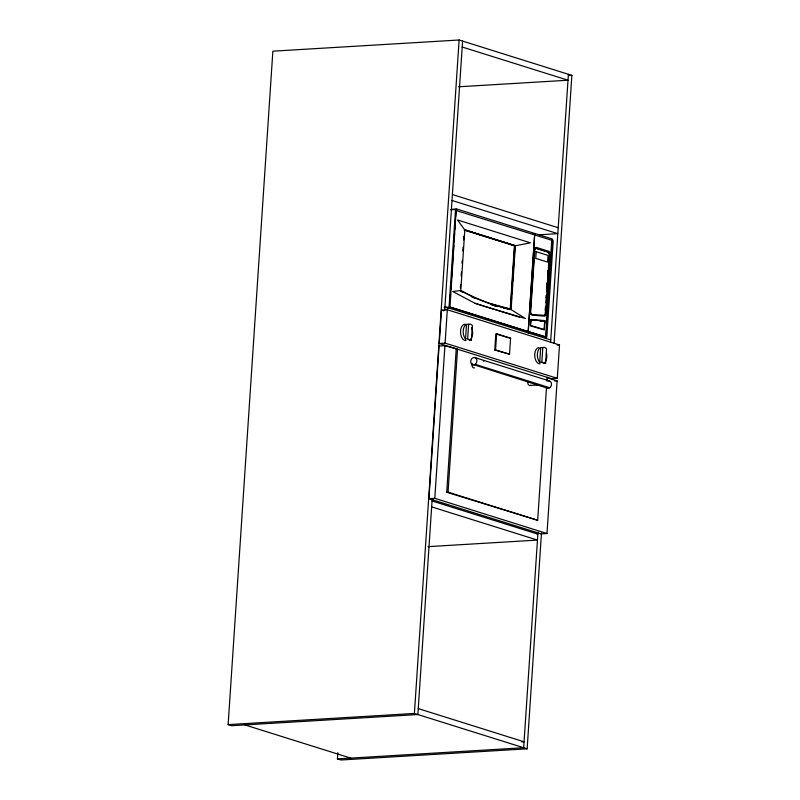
<?xml version="1.0" encoding="UTF-8"?>
<svg xmlns="http://www.w3.org/2000/svg" width="800" height="800" viewBox="0 0 800 800"><rect width="100%" height="100%" fill="white"/><g stroke="black" fill="none" stroke-linecap="round" stroke-linejoin="round"><path stroke-width="1.2" d="M432.19 498.78L417.86 714.54L231.6 725.72L228.13 724.62L272.86 51.18L459.12 40L571.87 75.38L554.06 343.51M541.47 533.07L527.14 748.82L340.88 760L337.41 758.91L337.82 752.67M527.14 748.82L414.39 713.45L459.12 40M546.98 377.7L557.12 380.89L546.99 533.52L541.13 533.87L428.94 498.67L439.08 346.04L444.93 345.69L457.54 349.15L448.04 492.16L537.68 520.28L546.52 387.22M439.25 343.48L441.46 310.11L447.32 309.76L559.51 344.96L557.29 378.32L551.44 378.67L439.25 343.48L445.1 343.12L557.29 378.32M444.7 310.47L462.59 41.09M433.27 501.34L433.36 500.06M546.99 533.52L434.79 498.32L444.93 345.69M445.1 343.12L447.32 309.76M450 301.52L450.5 294.06M450.83 289.09L451.32 281.63M451.57 277.9L452.15 269.2M452.4 265.47L452.98 256.77M453.22 253.04L453.72 245.58M453.97 241.85L454.54 233.15M454.79 229.42L455.37 220.72M455.62 216.99L456.03 210.77L456.69 210.35L455.48 210.31L449.1 306.38L450.07 308.39M537.68 520.28L446.71 492.24L456.21 349.23M460.37 288.06L460.61 284.36M461.19 275.71L461.43 272.01M462.01 263.36L462.17 260.89M462.83 251.01L463.07 247.31M463.57 239.9L463.81 236.19M464.22 230.02L514.73 245.86L530.43 242.84L457.5 219.97L464.82 229.98L460.8 290.5L469.94 295.28M467.66 338.81L465.53 338.94L466.5 324.39L470.56 324.11L472.39 325.44L471.42 339.99L469.49 340.14L467.66 338.81L468.63 324.26M494.77 349.87L495.84 333.82L496.64 333.77L510.59 338.15L509.52 354.2L494.77 349.87L509.52 354.2M495.57 349.82L496.64 333.77M510.16 309.72L514.42 245.58L464.58 229.94M483.95 306.22L525.4 318.55L510.52 309.23L514.73 245.86M511.09 304.75L511.58 297.35M511.82 293.65L512.4 285.02M512.64 281.32L513.22 272.68M513.46 268.98L514.04 260.35M514.28 256.64L514.77 249.24M489.64 303.39L511.12 309.23L515.33 245.83L464.82 229.98M449.72 306.91L528.22 331.54L534.65 234.8M528.14 332.88L534.74 233.47L456.67 208.97L451.12 209.33M528.51 333L528.6 331.66L545.89 336.89L552.23 240.41L455.48 210.31L456.11 209.03M532.62 233.74L535.12 233.59L534.73 234.94M530.16 309.92L530.49 304.99M530.98 297.6L531.31 292.68M531.72 286.52L532.05 281.59M532.62 272.97L532.86 269.28M533.44 260.66L533.68 256.96M530.32 312.36L534.56 249.25M541.85 362.08L539.72 362.21L540.69 347.66L544.74 347.38L546.57 348.71L545.61 363.26L543.68 363.41L541.85 362.08L542.82 347.53M545.21 310.29L545.46 306.55M546.04 297.83L546.21 295.34M546.79 286.61L547.03 282.87M547.61 274.15L547.86 270.41M548.44 261.68L548.61 259.19M545.78 306.53L545.29 314.01L544.26 315.38M546.03 302.79L546.53 295.32M546.78 291.58L547.36 282.85M547.61 279.11L548.19 270.39M548.43 266.65L548.93 259.17M536.63 533.77L536.72 532.49M546.93 381L547.18 377.27M538 531.98L523.67 747.73L337.41 758.91M550.59 342.42L568.4 74.28M531.02 319.85L530.59 325.45L544.14 329.52L544.64 320.95L529.82 319.92L536.01 320.24M534.5 249.55L534.83 248.17L536.25 247.36L548.99 251.36L550.24 253L546.37 314.24L544.92 316.16L531.98 315.18L530.44 313.33L531.46 314.41L544.54 315.36L545.39 314.72L549.45 253.29L548.57 252.16L535.96 248.2L534.7 248.76M534.17 249.57L535.41 248.26L534.81 248.29M534.97 248.75L530.6 312.35L531.73 314.39M545.89 336.89L551.73 240.27M544.8 314.76L544.43 315.25L545.02 315.21M472.04 364.52A3.78 3.02 -72.6 0 0 475.12 364.33L475.8 363.7A3.78 3.02 -72.6 0 0 476.15 358.45A3.78 3.02 -72.6 0 0 471.79 358.71A3.78 3.02 -72.6 0 0 471.44 363.96L546.64 387.91A3.78 3.02 -72.6 0 0 549.73 387.74L550.41 387.11A3.78 3.02 -72.6 0 0 551.2 382.6A3.78 3.02 -72.6 0 0 547.84 381.07M466.5 324.39L466.01 324.57A8.16 4.71 86.6 0 0 465.09 338.46L465.53 338.94M469.78 339.93L469.29 340.11L471.42 339.99M540.69 347.66L540.19 347.84A8.16 4.71 86.6 0 0 539.27 361.73L539.72 362.21M543.97 363.2L543.48 363.39L545.61 363.26M545.63 338.37L546.82 337.04L553.2 240.96L552.23 238.95L535.12 233.59M569.39 75.52L571.87 75.38M458.51 86.79L568 80.22L462.2 47.02M450.69 209.82L455.68 209.52M456.13 210.39L450.01 306.9M539.14 234.79L557.81 233.67L452.01 200.47M514.42 245.58L515.02 245.54L465.18 229.91M549.09 252.55L548.49 252.59L548.85 253.32M535.69 248.22L548.29 252.17L549.45 253.29M444.2 307.56L449.19 307.26M447.05 308.14L449.54 307.99M530 312.38L530.71 313.31M530.11 313.34L531.13 314.07M529.54 320.29L530.74 320.22M539.98 320.89L544.77 320.6L545.2 321.36L544.25 329.91L530.53 325.84M544.64 320.95L539.48 320.5M509.79 338.2L510.59 338.15M557.17 345.1L559.51 344.96M554.78 381.03L557.12 380.89M529.86 385.48L538.11 384.99M446.71 492.24L448.04 492.16M428.94 498.67L434.79 498.32M427.96 546.66L537.46 540.08L431.65 506.89M228.13 724.62L414.39 713.45M521.57 741.95L524.06 741.8L418.26 708.6M530.01 320.18L532.33 320.36M503.23 308L508.61 309.21M452.4 194.54L558.2 227.73M474.82 297.84L460.2 290.53L460.8 290.5L452.75 291.52L474.95 303.26L519.32 317.18M528.6 331.66L545.6 337M449.97 307.1L527.92 331.56M444.95 306.78L550.75 339.97M441.46 310.11L443.83 310.85M497 334.18L508.63 337.83M474.83 357.57L549.44 380.98M475.14 364.32L549.74 387.73M432.05 500.96L537.85 534.15M244.91 724.92L350.71 758.11M490.26 304.21L496.2 306.1M492.04 305L495.6 306.13M482.95 305.89L474.95 303.26M482.31 300.72L489.7 303.4A457.49 264.1 86.6 0 0 511.12 309.19M489.1 303.43L475.92 298.34M482.58 300.81L469.88 295.27M471.48 296.72L474.77 298.23M544.77 320.6L530.88 319.46L530.28 325.65M530.54 314.11L531.13 314.42M460.86 291.32L462.75 292.38M546.64 387.91L546.05 387.37A3.78 3.02 -72.6 0 1 545.61 386.63M530.37 312.28L530.53 313.6M549.17 253.3L549.26 254.18M510.52 309.23A457.49 264.1 86.6 0 1 490.29 303.83M465.94 340.54A8.16 4.71 86.6 0 1 460.51 331.99A8.16 4.71 86.6 0 1 465.77 324.39M540.12 363.81A8.16 4.71 86.6 0 1 534.75 356.34A8.16 4.71 86.6 0 1 538.72 347.56M471.6 327.62A8.16 4.71 86.6 0 1 470.84 338.96M546.42 352.79A8.16 4.71 86.6 0 1 545.03 362.24M474.52 367.79A3.26 1.88 86.6 0 1 472.46 366.91A3.26 1.88 86.6 0 1 472.01 363.32M530.34 385.3A3.26 1.88 86.6 0 1 527.7 381.64M483.4 360.95A3.26 1.88 86.6 0 1 483.88 361.21M536.2 251.69L535.75 258.37L547.63 262.1L548.07 255.42L536.2 251.69"/></g></svg>
